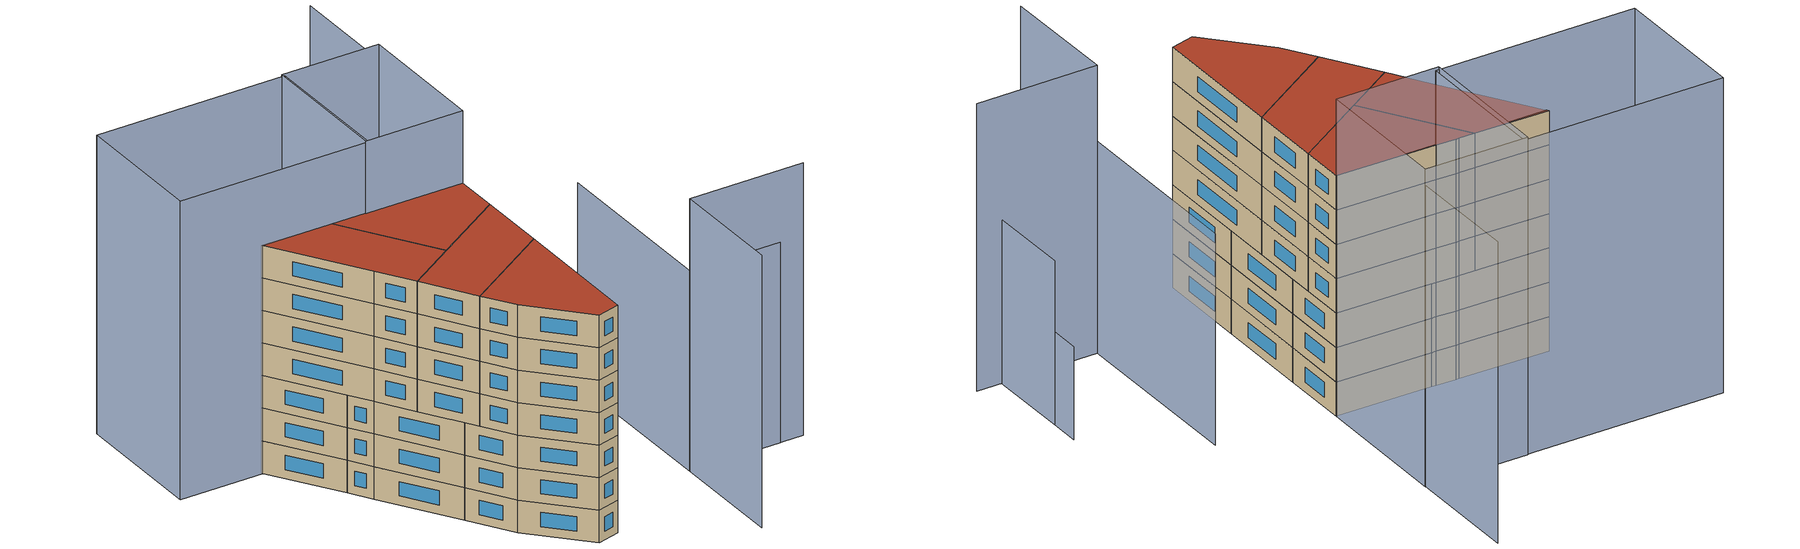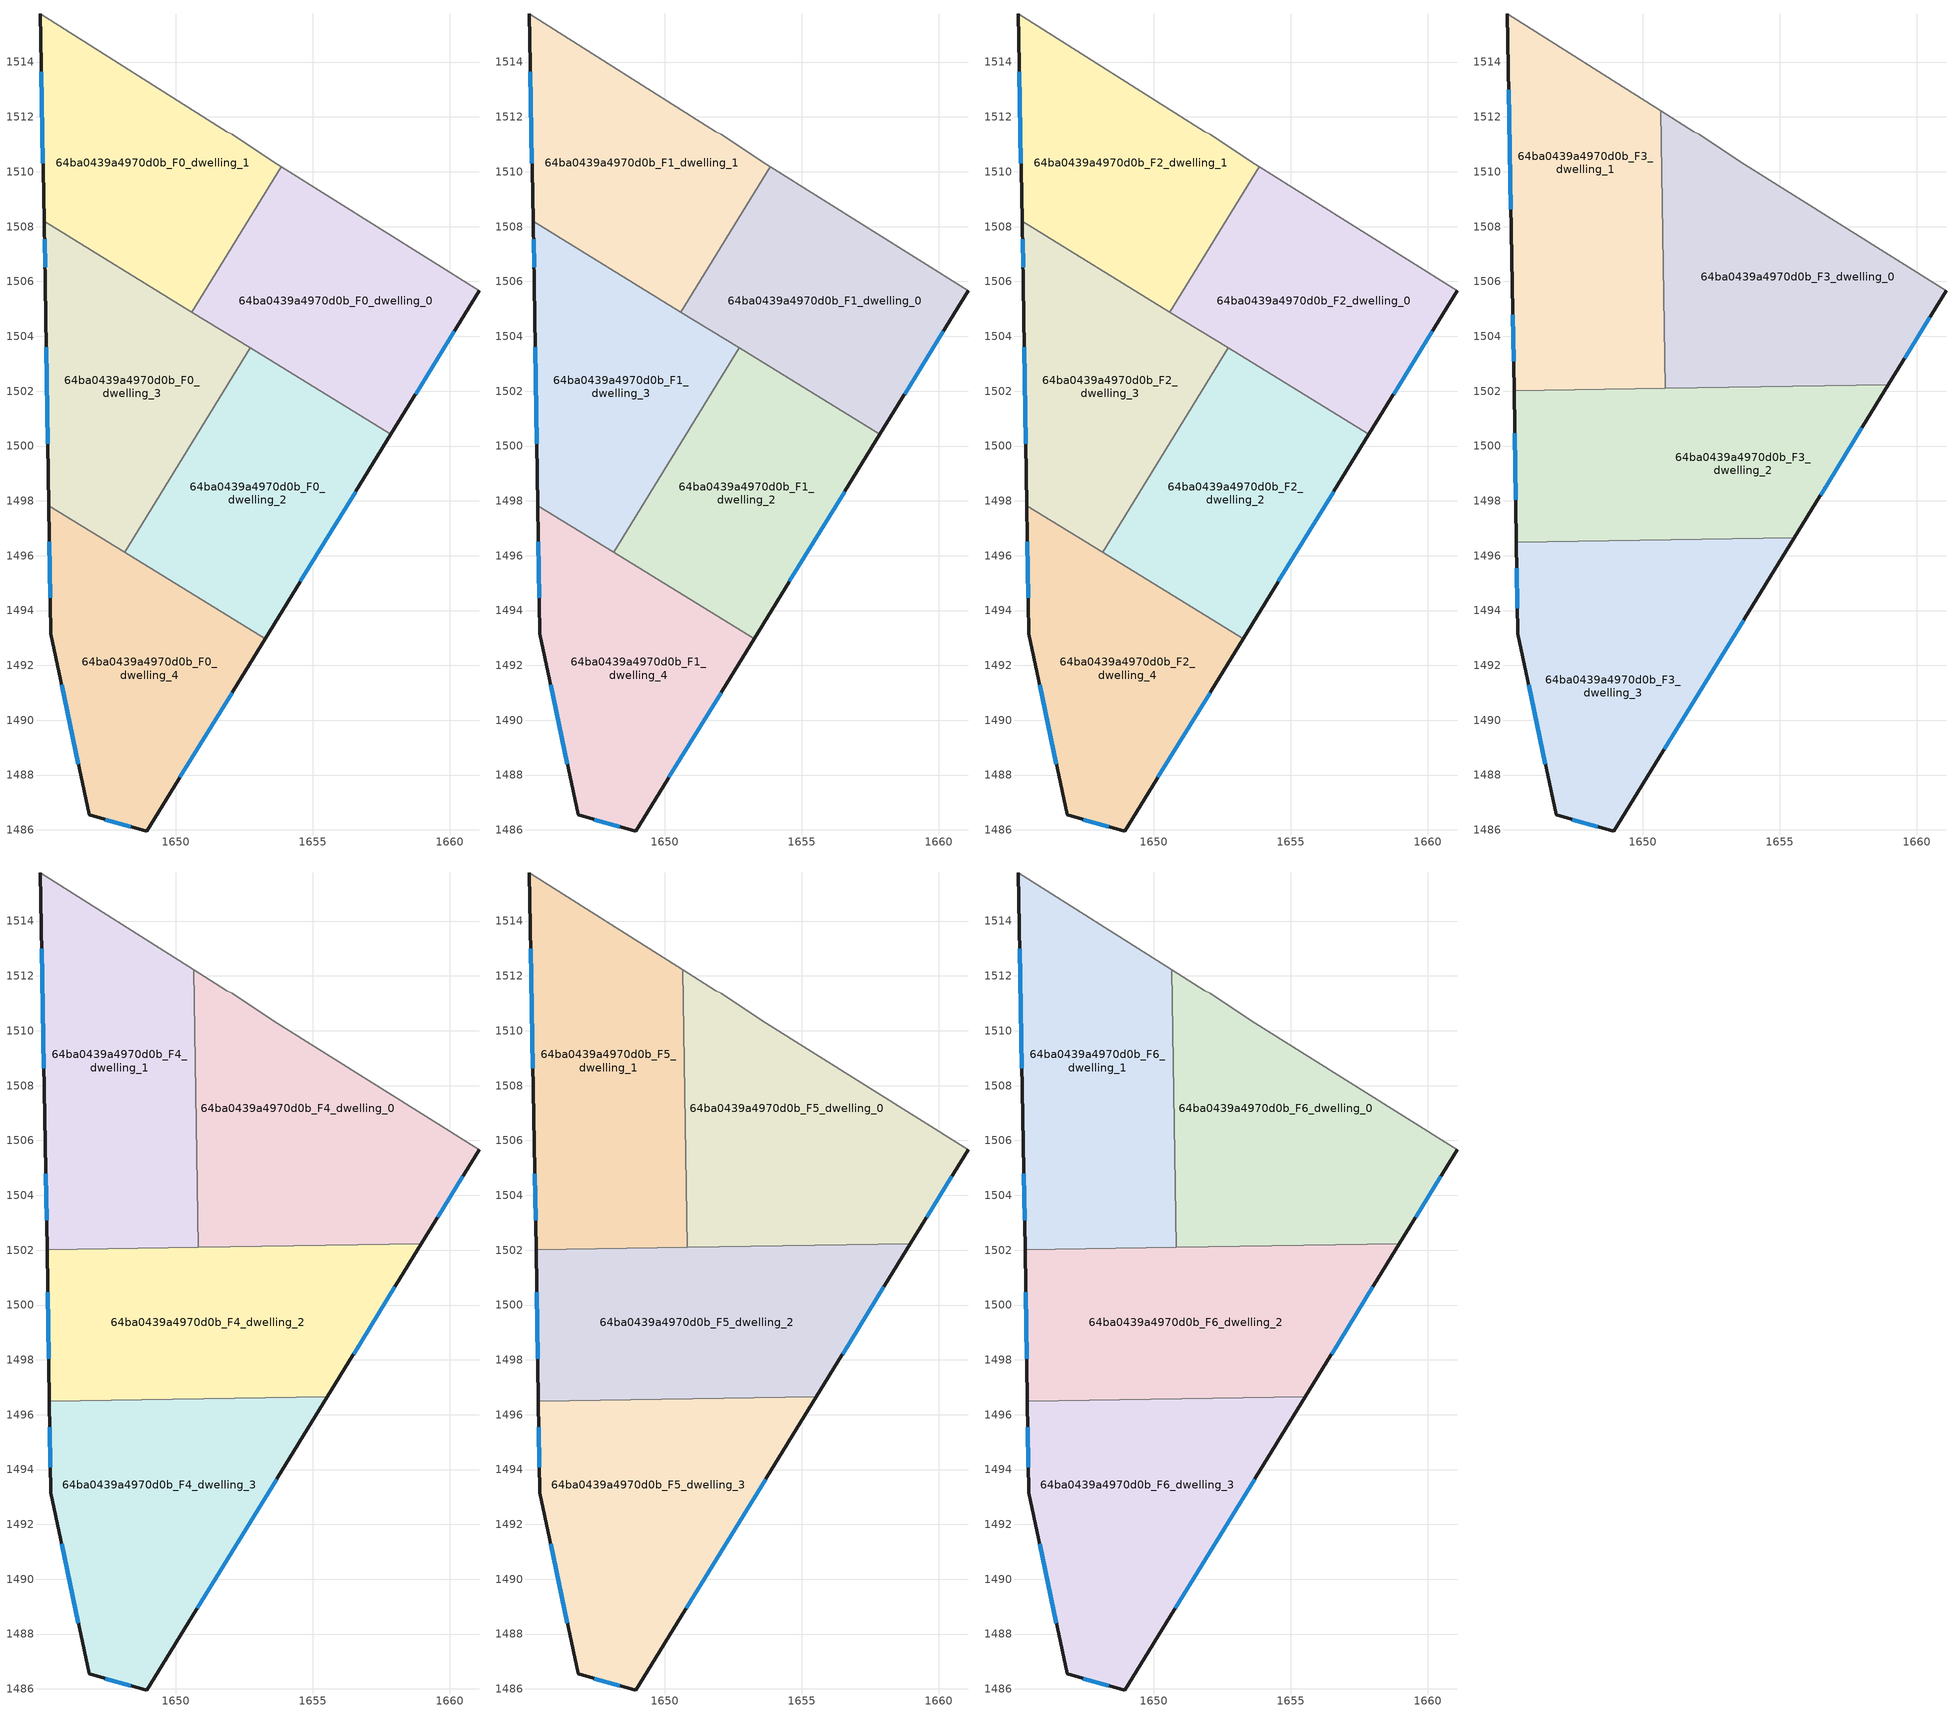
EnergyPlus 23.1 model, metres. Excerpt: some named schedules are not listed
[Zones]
64ba0439a4970d0b_F0_dwelling_0
 floor ground (EU_floor_Construction): 1661.06,1505.66 1657.85,1500.42 1650.59,1504.88 1653.85,1510.18 z0
 wall outside (EU_wall_Construction): 1657.85,1500.42 1661.06,1505.66 z0:3
 wall to 64ba0439a4970d0b_F0_dwelling_1 (EU_wall_Construction): 1653.85,1510.18 1650.59,1504.88 z0:3
 wall adiabatic (EU_wall_Construction): 1661.06,1505.66 1653.85,1510.18 z0:3
 wall to 64ba0439a4970d0b_F0_dwelling_2 (EU_wall_Construction): 1652.72,1503.58 1657.85,1500.42 z0:3
 wall to 64ba0439a4970d0b_F0_dwelling_3 (EU_wall_Construction): 1650.59,1504.88 1652.72,1503.58 z0:3
 window (EU_Window_Construction): 1658.75,1501.89 1660.16,1504.19 z0.84:2.16
64ba0439a4970d0b_F0_dwelling_1
 floor ground (EU_floor_Construction): 1651.86,1511.46 1652.06,1511.36 1653.56,1510.36 1653.85,1510.18 1650.59,1504.88 1645.21,1508.19 1645.06,1515.77 z0
 wall outside (EU_wall_Construction): 1645.06,1515.77 1645.21,1508.19 z0:3
 wall adiabatic (EU_wall_Construction): 1653.85,1510.18 1653.56,1510.36 1652.06,1511.36 1651.86,1511.46 1645.06,1515.77 z0:3
 wall to 64ba0439a4970d0b_F0_dwelling_3 (EU_wall_Construction): 1645.21,1508.19 1650.59,1504.88 z0:3
 window (EU_Window_Construction): 1645.1,1513.65 1645.16,1510.31 z0.84:2.16
64ba0439a4970d0b_F0_dwelling_2
 floor ground (EU_floor_Construction): 1657.85,1500.42 1653.27,1492.97 1648.14,1496.13 1652.72,1503.58 z0
 wall outside (EU_wall_Construction): 1653.27,1492.97 1657.85,1500.42 z0:3
 wall to 64ba0439a4970d0b_F0_dwelling_3 (EU_wall_Construction): 1652.72,1503.58 1648.14,1496.13 z0:3
 wall to 64ba0439a4970d0b_F0_dwelling_4 (EU_wall_Construction): 1648.14,1496.13 1653.27,1492.97 z0:3
 window (EU_Window_Construction): 1654.55,1495.06 1656.56,1498.34 z0.84:2.16
64ba0439a4970d0b_F0_dwelling_3
 floor ground (EU_floor_Construction): 1652.72,1503.58 1648.14,1496.13 1645.38,1497.83 1645.25,1505.86 1645.21,1508.19 z0
 wall outside (EU_wall_Construction): 1645.21,1508.19 1645.25,1505.86 1645.38,1497.83 z0:3
 wall to 64ba0439a4970d0b_F0_dwelling_4 (EU_wall_Construction): 1645.38,1497.83 1648.14,1496.13 z0:3
 window (EU_Window_Construction): 1645.29,1503.61 1645.34,1500.08 / 1645.22,1507.54 1645.24,1506.51 z0.84:2.16
64ba0439a4970d0b_F0_dwelling_4
 floor ground (EU_floor_Construction): 1653.27,1492.97 1648.95,1485.95 1646.85,1486.55 1645.45,1493.15 1645.38,1497.83 z0
 wall outside (EU_wall_Construction): 1645.38,1497.83 1645.45,1493.15 1646.85,1486.55 1648.95,1485.95 1653.27,1492.97 z0:3
 window (EU_Window_Construction): 1650.16,1487.92 1652.06,1491 / 1647.44,1486.38 1648.36,1486.11 / 1645.84,1491.3 1646.46,1488.4 / 1645.4,1496.52 1645.43,1494.46 z0.84:2.16
64ba0439a4970d0b_F1_dwelling_0
 floor to 64ba0439a4970d0b_F0_dwelling_0 (EU_floor_Construction): 1661.06,1505.66 1657.85,1500.42 1650.59,1504.88 1653.85,1510.18 z3
 wall outside (EU_wall_Construction): 1657.85,1500.42 1661.06,1505.66 z3:6
 wall to 64ba0439a4970d0b_F1_dwelling_1 (EU_wall_Construction): 1653.85,1510.18 1650.59,1504.88 z3:6
 wall adiabatic (EU_wall_Construction): 1661.06,1505.66 1653.85,1510.18 z3:6
 wall to 64ba0439a4970d0b_F1_dwelling_2 (EU_wall_Construction): 1652.72,1503.58 1657.85,1500.42 z3:6
 wall to 64ba0439a4970d0b_F1_dwelling_3 (EU_wall_Construction): 1650.59,1504.88 1652.72,1503.58 z3:6
 window (EU_Window_Construction): 1658.75,1501.89 1660.16,1504.19 z3.84:5.16
64ba0439a4970d0b_F1_dwelling_1
 floor to 64ba0439a4970d0b_F0_dwelling_1 (EU_floor_Construction): 1651.86,1511.46 1652.06,1511.36 1653.56,1510.36 1653.85,1510.18 1650.59,1504.88 1645.21,1508.19 1645.06,1515.77 z3
 wall outside (EU_wall_Construction): 1645.06,1515.77 1645.21,1508.19 z3:6
 wall adiabatic (EU_wall_Construction): 1653.85,1510.18 1653.56,1510.36 1652.06,1511.36 1651.86,1511.46 1645.06,1515.77 z3:6
 wall to 64ba0439a4970d0b_F1_dwelling_3 (EU_wall_Construction): 1645.21,1508.19 1650.59,1504.88 z3:6
 window (EU_Window_Construction): 1645.1,1513.65 1645.16,1510.31 z3.84:5.16
64ba0439a4970d0b_F1_dwelling_2
 floor to 64ba0439a4970d0b_F0_dwelling_2 (EU_floor_Construction): 1657.85,1500.42 1653.27,1492.97 1648.14,1496.13 1652.72,1503.58 z3
 wall outside (EU_wall_Construction): 1653.27,1492.97 1657.85,1500.42 z3:6
 wall to 64ba0439a4970d0b_F1_dwelling_3 (EU_wall_Construction): 1652.72,1503.58 1648.14,1496.13 z3:6
 wall to 64ba0439a4970d0b_F1_dwelling_4 (EU_wall_Construction): 1648.14,1496.13 1653.27,1492.97 z3:6
 window (EU_Window_Construction): 1654.55,1495.06 1656.56,1498.34 z3.84:5.16
64ba0439a4970d0b_F1_dwelling_3
 floor to 64ba0439a4970d0b_F0_dwelling_3 (EU_floor_Construction): 1652.72,1503.58 1648.14,1496.13 1645.38,1497.83 1645.25,1505.86 1645.21,1508.19 z3
 wall outside (EU_wall_Construction): 1645.21,1508.19 1645.25,1505.86 1645.38,1497.83 z3:6
 wall to 64ba0439a4970d0b_F1_dwelling_4 (EU_wall_Construction): 1645.38,1497.83 1648.14,1496.13 z3:6
 window (EU_Window_Construction): 1645.29,1503.61 1645.34,1500.08 / 1645.22,1507.54 1645.24,1506.51 z3.84:5.16
64ba0439a4970d0b_F1_dwelling_4
 floor to 64ba0439a4970d0b_F0_dwelling_4 (EU_floor_Construction): 1653.27,1492.97 1648.95,1485.95 1646.85,1486.55 1645.45,1493.15 1645.38,1497.83 z3
 wall outside (EU_wall_Construction): 1645.38,1497.83 1645.45,1493.15 1646.85,1486.55 1648.95,1485.95 1653.27,1492.97 z3:6
 window (EU_Window_Construction): 1650.16,1487.92 1652.06,1491 / 1647.44,1486.38 1648.36,1486.11 / 1645.84,1491.3 1646.46,1488.4 / 1645.4,1496.52 1645.43,1494.46 z3.84:5.16
64ba0439a4970d0b_F2_dwelling_0
 floor to 64ba0439a4970d0b_F1_dwelling_0 (EU_floor_Construction): 1661.06,1505.66 1657.85,1500.42 1650.59,1504.88 1653.85,1510.18 z6
 wall outside (EU_wall_Construction): 1657.85,1500.42 1661.06,1505.66 z6:9
 wall to 64ba0439a4970d0b_F2_dwelling_1 (EU_wall_Construction): 1653.85,1510.18 1650.59,1504.88 z6:9
 wall adiabatic (EU_wall_Construction): 1661.06,1505.66 1653.85,1510.18 z6:9
 wall to 64ba0439a4970d0b_F2_dwelling_2 (EU_wall_Construction): 1652.72,1503.58 1657.85,1500.42 z6:9
 wall to 64ba0439a4970d0b_F2_dwelling_3 (EU_wall_Construction): 1650.59,1504.88 1652.72,1503.58 z6:9
 window (EU_Window_Construction): 1658.75,1501.89 1660.16,1504.19 z6.84:8.16
64ba0439a4970d0b_F2_dwelling_1
 floor to 64ba0439a4970d0b_F1_dwelling_1 (EU_floor_Construction): 1651.86,1511.46 1652.06,1511.36 1653.56,1510.36 1653.85,1510.18 1650.59,1504.88 1645.21,1508.19 1645.06,1515.77 z6
 wall outside (EU_wall_Construction): 1645.06,1515.77 1645.21,1508.19 z6:9
 wall adiabatic (EU_wall_Construction): 1653.85,1510.18 1653.56,1510.36 1652.06,1511.36 1651.86,1511.46 1645.06,1515.77 z6:9
 wall to 64ba0439a4970d0b_F2_dwelling_3 (EU_wall_Construction): 1645.21,1508.19 1650.59,1504.88 z6:9
 window (EU_Window_Construction): 1645.1,1513.65 1645.16,1510.31 z6.84:8.16
64ba0439a4970d0b_F2_dwelling_2
 floor to 64ba0439a4970d0b_F1_dwelling_2 (EU_floor_Construction): 1657.85,1500.42 1653.27,1492.97 1648.14,1496.13 1652.72,1503.58 z6
 wall outside (EU_wall_Construction): 1653.27,1492.97 1657.85,1500.42 z6:9
 wall to 64ba0439a4970d0b_F2_dwelling_3 (EU_wall_Construction): 1652.72,1503.58 1648.14,1496.13 z6:9
 wall to 64ba0439a4970d0b_F2_dwelling_4 (EU_wall_Construction): 1648.14,1496.13 1653.27,1492.97 z6:9
 window (EU_Window_Construction): 1654.55,1495.06 1656.56,1498.34 z6.84:8.16
64ba0439a4970d0b_F2_dwelling_3
 floor to 64ba0439a4970d0b_F1_dwelling_3 (EU_floor_Construction): 1652.72,1503.58 1648.14,1496.13 1645.38,1497.83 1645.25,1505.86 1645.21,1508.19 z6
 wall outside (EU_wall_Construction): 1645.21,1508.19 1645.25,1505.86 1645.38,1497.83 z6:9
 wall to 64ba0439a4970d0b_F2_dwelling_4 (EU_wall_Construction): 1645.38,1497.83 1648.14,1496.13 z6:9
 window (EU_Window_Construction): 1645.29,1503.61 1645.34,1500.08 / 1645.22,1507.54 1645.24,1506.51 z6.84:8.16
64ba0439a4970d0b_F2_dwelling_4
 floor to 64ba0439a4970d0b_F1_dwelling_4 (EU_floor_Construction): 1653.27,1492.97 1648.95,1485.95 1646.85,1486.55 1645.45,1493.15 1645.38,1497.83 z6
 wall outside (EU_wall_Construction): 1645.38,1497.83 1645.45,1493.15 1646.85,1486.55 1648.95,1485.95 1653.27,1492.97 z6:9
 window (EU_Window_Construction): 1650.16,1487.92 1652.06,1491 / 1647.44,1486.38 1648.36,1486.11 / 1645.84,1491.3 1646.46,1488.4 / 1645.4,1496.52 1645.43,1494.46 z6.84:8.16
64ba0439a4970d0b_F3_dwelling_0
 floor to 64ba0439a4970d0b_F2_dwelling_0 (EU_floor_Construction): 1661.06,1505.66 1658.96,1502.24 1655,1502.17 1650.77,1504.77 1650.77,1505.17 1653.85,1510.18 z9
 floor to 64ba0439a4970d0b_F2_dwelling_1 (EU_floor_Construction): 1653.56,1510.36 1653.85,1510.18 1650.77,1505.17 1650.65,1512.23 1651.86,1511.46 1652.06,1511.36 z9
 floor to 64ba0439a4970d0b_F2_dwelling_3 (EU_floor_Construction): 1652.72,1503.58 1651.82,1502.12 1650.82,1502.11 1650.77,1504.77 z9
 floor to 64ba0439a4970d0b_F2_dwelling_2 (EU_floor_Construction): 1655,1502.17 1651.82,1502.12 1652.72,1503.58 z9
 wall outside (EU_wall_Construction): 1658.96,1502.24 1661.06,1505.66 z9:12
 wall adiabatic (EU_wall_Construction): 1661.06,1505.66 1653.56,1510.36 1652.06,1511.36 1651.86,1511.46 1650.65,1512.23 z9:12
 wall to 64ba0439a4970d0b_F3_dwelling_1 (EU_wall_Construction): 1650.65,1512.23 1650.82,1502.11 z9:12
 wall to 64ba0439a4970d0b_F3_dwelling_2 (EU_wall_Construction): 1650.82,1502.11 1658.96,1502.24 z9:12
 window (EU_Window_Construction): 1659.55,1503.2 1660.48,1504.7 z9.84:11.16
64ba0439a4970d0b_F3_dwelling_1
 floor to 64ba0439a4970d0b_F2_dwelling_1 (EU_floor_Construction): 1650.65,1512.23 1650.77,1505.17 1650.59,1504.88 1645.21,1508.19 1645.06,1515.77 z9
 floor to 64ba0439a4970d0b_F2_dwelling_3 (EU_floor_Construction): 1650.77,1504.77 1650.82,1502.11 1645.31,1502.02 1645.25,1505.86 1645.21,1508.19 z9
 floor to 64ba0439a4970d0b_F2_dwelling_0 (EU_floor_Construction): 1650.77,1505.17 1650.77,1504.77 1650.59,1504.88 z9
 wall outside (EU_wall_Construction): 1645.06,1515.77 1645.25,1505.86 1645.31,1502.02 z9:12
 wall adiabatic (EU_wall_Construction): 1650.65,1512.23 1645.06,1515.77 z9:12
 wall to 64ba0439a4970d0b_F3_dwelling_2 (EU_wall_Construction): 1645.31,1502.02 1650.82,1502.11 z9:12
 window (EU_Window_Construction): 1645.11,1512.99 1645.2,1508.64 / 1645.27,1504.78 1645.3,1503.09 z9.84:11.16
64ba0439a4970d0b_F3_dwelling_2
 floor to 64ba0439a4970d0b_F2_dwelling_2 (EU_floor_Construction): 1657.85,1500.42 1655.53,1496.65 1648.39,1496.53 1651.82,1502.12 1655,1502.17 z9
 floor to 64ba0439a4970d0b_F2_dwelling_0 (EU_floor_Construction): 1658.96,1502.24 1657.85,1500.42 1655,1502.17 z9
 floor to 64ba0439a4970d0b_F2_dwelling_4 (EU_floor_Construction): 1647.51,1496.52 1645.4,1496.48 1645.38,1497.82 z9
 floor to 64ba0439a4970d0b_F2_dwelling_3 (EU_floor_Construction): 1651.82,1502.12 1648.39,1496.53 1647.51,1496.52 1645.38,1497.82 1645.31,1502.02 z9
 wall outside (EU_wall_Construction): 1645.31,1502.02 1645.4,1496.48 / 1655.53,1496.65 1658.96,1502.24 z9:12
 wall to 64ba0439a4970d0b_F3_dwelling_3 (EU_wall_Construction): 1645.4,1496.48 1655.53,1496.65 z9:12
 window (EU_Window_Construction): 1645.34,1500.47 1645.37,1498.03 / 1656.49,1498.21 1658,1500.67 z9.84:11.16
64ba0439a4970d0b_F3_dwelling_3
 floor to 64ba0439a4970d0b_F2_dwelling_3 (EU_floor_Construction): 1648.39,1496.53 1648.14,1496.13 1647.51,1496.52 z9
 floor to 64ba0439a4970d0b_F2_dwelling_4 (EU_floor_Construction): 1653.27,1492.97 1648.95,1485.95 1646.85,1486.55 1645.45,1493.15 1645.4,1496.48 1647.51,1496.52 z9
 floor to 64ba0439a4970d0b_F2_dwelling_2 (EU_floor_Construction): 1655.53,1496.65 1653.27,1492.97 1648.14,1496.13 1648.39,1496.53 z9
 wall outside (EU_wall_Construction): 1645.4,1496.48 1645.45,1493.15 1646.85,1486.55 1648.95,1485.95 1655.53,1496.65 z9:12
 window (EU_Window_Construction): 1650.79,1488.94 1653.68,1493.65 / 1647.44,1486.38 1648.36,1486.11 / 1645.84,1491.3 1646.46,1488.4 / 1645.41,1495.55 1645.43,1494.09 z9.84:11.16
64ba0439a4970d0b_F4_dwelling_0
 floor to 64ba0439a4970d0b_F3_dwelling_0 (EU_floor_Construction): 1661.06,1505.66 1658.96,1502.24 1650.82,1502.11 1650.65,1512.23 1651.86,1511.46 1652.06,1511.36 1653.56,1510.36 z12
 wall outside (EU_wall_Construction): 1658.96,1502.24 1661.06,1505.66 z12:15
 wall adiabatic (EU_wall_Construction): 1661.06,1505.66 1653.56,1510.36 1652.06,1511.36 1651.86,1511.46 1650.65,1512.23 z12:15
 wall to 64ba0439a4970d0b_F4_dwelling_1 (EU_wall_Construction): 1650.65,1512.23 1650.82,1502.11 z12:15
 wall to 64ba0439a4970d0b_F4_dwelling_2 (EU_wall_Construction): 1650.82,1502.11 1658.96,1502.24 z12:15
 window (EU_Window_Construction): 1659.55,1503.2 1660.48,1504.7 z12.84:14.16
64ba0439a4970d0b_F4_dwelling_1
 floor to 64ba0439a4970d0b_F3_dwelling_1 (EU_floor_Construction): 1650.65,1512.23 1650.82,1502.11 1645.31,1502.02 1645.25,1505.86 1645.06,1515.77 z12
 wall outside (EU_wall_Construction): 1645.06,1515.77 1645.25,1505.86 1645.31,1502.02 z12:15
 wall adiabatic (EU_wall_Construction): 1650.65,1512.23 1645.06,1515.77 z12:15
 wall to 64ba0439a4970d0b_F4_dwelling_2 (EU_wall_Construction): 1645.31,1502.02 1650.82,1502.11 z12:15
 window (EU_Window_Construction): 1645.11,1512.99 1645.2,1508.64 / 1645.27,1504.78 1645.3,1503.09 z12.84:14.16
64ba0439a4970d0b_F4_dwelling_2
 floor to 64ba0439a4970d0b_F3_dwelling_2 (EU_floor_Construction): 1658.96,1502.24 1655.53,1496.65 1645.4,1496.48 1645.31,1502.02 z12
 wall outside (EU_wall_Construction): 1645.31,1502.02 1645.4,1496.48 / 1655.53,1496.65 1658.96,1502.24 z12:15
 wall to 64ba0439a4970d0b_F4_dwelling_3 (EU_wall_Construction): 1645.4,1496.48 1655.53,1496.65 z12:15
 window (EU_Window_Construction): 1645.34,1500.47 1645.37,1498.03 / 1656.49,1498.21 1658,1500.67 z12.84:14.16
64ba0439a4970d0b_F4_dwelling_3
 floor to 64ba0439a4970d0b_F3_dwelling_3 (EU_floor_Construction): 1655.53,1496.65 1648.95,1485.95 1646.85,1486.55 1645.45,1493.15 1645.4,1496.48 z12
 wall outside (EU_wall_Construction): 1645.4,1496.48 1645.45,1493.15 1646.85,1486.55 1648.95,1485.95 1655.53,1496.65 z12:15
 window (EU_Window_Construction): 1650.79,1488.94 1653.68,1493.65 / 1647.44,1486.38 1648.36,1486.11 / 1645.84,1491.3 1646.46,1488.4 / 1645.41,1495.55 1645.43,1494.09 z12.84:14.16
64ba0439a4970d0b_F5_dwelling_0
 floor to 64ba0439a4970d0b_F4_dwelling_0 (EU_floor_Construction): 1661.06,1505.66 1658.96,1502.24 1650.82,1502.11 1650.65,1512.23 1651.86,1511.46 1652.06,1511.36 1653.56,1510.36 z15
 wall outside (EU_wall_Construction): 1658.96,1502.24 1661.06,1505.66 z15:18
 wall adiabatic (EU_wall_Construction): 1661.06,1505.66 1653.56,1510.36 1652.06,1511.36 1651.86,1511.46 1650.65,1512.23 z15:18
 wall to 64ba0439a4970d0b_F5_dwelling_1 (EU_wall_Construction): 1650.65,1512.23 1650.82,1502.11 z15:18
 wall to 64ba0439a4970d0b_F5_dwelling_2 (EU_wall_Construction): 1650.82,1502.11 1658.96,1502.24 z15:18
 window (EU_Window_Construction): 1659.55,1503.2 1660.48,1504.7 z15.84:17.16
64ba0439a4970d0b_F5_dwelling_1
 floor to 64ba0439a4970d0b_F4_dwelling_1 (EU_floor_Construction): 1650.65,1512.23 1650.82,1502.11 1645.31,1502.02 1645.25,1505.86 1645.06,1515.77 z15
 wall outside (EU_wall_Construction): 1645.06,1515.77 1645.25,1505.86 1645.31,1502.02 z15:18
 wall adiabatic (EU_wall_Construction): 1650.65,1512.23 1645.06,1515.77 z15:18
 wall to 64ba0439a4970d0b_F5_dwelling_2 (EU_wall_Construction): 1645.31,1502.02 1650.82,1502.11 z15:18
 window (EU_Window_Construction): 1645.11,1512.99 1645.2,1508.64 / 1645.27,1504.78 1645.3,1503.09 z15.84:17.16
64ba0439a4970d0b_F5_dwelling_2
 floor to 64ba0439a4970d0b_F4_dwelling_2 (EU_floor_Construction): 1658.96,1502.24 1655.53,1496.65 1645.4,1496.48 1645.31,1502.02 z15
 wall outside (EU_wall_Construction): 1645.31,1502.02 1645.4,1496.48 / 1655.53,1496.65 1658.96,1502.24 z15:18
 wall to 64ba0439a4970d0b_F5_dwelling_3 (EU_wall_Construction): 1645.4,1496.48 1655.53,1496.65 z15:18
 window (EU_Window_Construction): 1645.34,1500.47 1645.37,1498.03 / 1656.49,1498.21 1658,1500.67 z15.84:17.16
64ba0439a4970d0b_F5_dwelling_3
 floor to 64ba0439a4970d0b_F4_dwelling_3 (EU_floor_Construction): 1655.53,1496.65 1648.95,1485.95 1646.85,1486.55 1645.45,1493.15 1645.4,1496.48 z15
 wall outside (EU_wall_Construction): 1645.4,1496.48 1645.45,1493.15 1646.85,1486.55 1648.95,1485.95 1655.53,1496.65 z15:18
 window (EU_Window_Construction): 1650.79,1488.94 1653.68,1493.65 / 1647.44,1486.38 1648.36,1486.11 / 1645.84,1491.3 1646.46,1488.4 / 1645.41,1495.55 1645.43,1494.09 z15.84:17.16
64ba0439a4970d0b_F6_dwelling_0
 floor to 64ba0439a4970d0b_F5_dwelling_0 (EU_floor_Construction): 1661.06,1505.66 1658.96,1502.24 1650.82,1502.11 1650.65,1512.23 1651.86,1511.46 1652.06,1511.36 1653.56,1510.36 z18
 wall outside (EU_wall_Construction): 1658.96,1502.24 1661.06,1505.66 z18:21
 wall adiabatic (EU_wall_Construction): 1661.06,1505.66 1653.56,1510.36 1652.06,1511.36 1651.86,1511.46 1650.65,1512.23 z18:21
 wall to 64ba0439a4970d0b_F6_dwelling_1 (EU_wall_Construction): 1650.65,1512.23 1650.82,1502.11 z18:21
 wall to 64ba0439a4970d0b_F6_dwelling_2 (EU_wall_Construction): 1650.82,1502.11 1658.96,1502.24 z18:21
 window (EU_Window_Construction): 1659.55,1503.2 1660.48,1504.7 z18.84:20.16
 roof outside (EU_roof_Construction): 1658.96,1502.24 1661.06,1505.66 1653.56,1510.36 1652.06,1511.36 1651.86,1511.46 1650.65,1512.23 1650.82,1502.11 z21
64ba0439a4970d0b_F6_dwelling_1
 floor to 64ba0439a4970d0b_F5_dwelling_1 (EU_floor_Construction): 1650.65,1512.23 1650.82,1502.11 1645.31,1502.02 1645.25,1505.86 1645.06,1515.77 z18
 wall outside (EU_wall_Construction): 1645.06,1515.77 1645.25,1505.86 1645.31,1502.02 z18:21
 wall adiabatic (EU_wall_Construction): 1650.65,1512.23 1645.06,1515.77 z18:21
 wall to 64ba0439a4970d0b_F6_dwelling_2 (EU_wall_Construction): 1645.31,1502.02 1650.82,1502.11 z18:21
 window (EU_Window_Construction): 1645.11,1512.99 1645.2,1508.64 / 1645.27,1504.78 1645.3,1503.09 z18.84:20.16
 roof outside (EU_roof_Construction): 1650.82,1502.11 1650.65,1512.23 1645.06,1515.77 1645.25,1505.86 1645.31,1502.02 z21
64ba0439a4970d0b_F6_dwelling_2
 floor to 64ba0439a4970d0b_F5_dwelling_2 (EU_floor_Construction): 1658.96,1502.24 1655.53,1496.65 1645.4,1496.48 1645.31,1502.02 z18
 wall outside (EU_wall_Construction): 1645.31,1502.02 1645.4,1496.48 / 1655.53,1496.65 1658.96,1502.24 z18:21
 wall to 64ba0439a4970d0b_F6_dwelling_3 (EU_wall_Construction): 1645.4,1496.48 1655.53,1496.65 z18:21
 window (EU_Window_Construction): 1645.34,1500.47 1645.37,1498.03 / 1656.49,1498.21 1658,1500.67 z18.84:20.16
 roof outside (EU_roof_Construction): 1655.53,1496.65 1658.96,1502.24 1645.31,1502.02 1645.4,1496.48 z21
64ba0439a4970d0b_F6_dwelling_3
 floor to 64ba0439a4970d0b_F5_dwelling_3 (EU_floor_Construction): 1655.53,1496.65 1648.95,1485.95 1646.85,1486.55 1645.45,1493.15 1645.4,1496.48 z18
 wall outside (EU_wall_Construction): 1645.4,1496.48 1645.45,1493.15 1646.85,1486.55 1648.95,1485.95 1655.53,1496.65 z18:21
 window (EU_Window_Construction): 1650.79,1488.94 1653.68,1493.65 / 1647.44,1486.38 1648.36,1486.11 / 1645.84,1491.3 1646.46,1488.4 / 1645.41,1495.55 1645.43,1494.09 z18.84:20.16
 roof outside (EU_roof_Construction): 1648.95,1485.95 1655.53,1496.65 1645.4,1496.48 1645.45,1493.15 1646.85,1486.55 z21
shading: 1654.77,1475.97 1660.36,1485.14 / 1660.36,1485.14 1669.59,1479.52 z0:25.1; 1667.65,1480.65 1671.57,1487.04 z0:14.3; 1671.56,1487.04 1672.97,1489.35 z0:8.1; 1667.66,1480.64 1660.35,1485.12 / 1660.35,1485.12 1669.07,1499.35 z0:18.5; 1667.7,1516.4 1661.06,1505.66 / 1661.06,1505.66 1653.26,1510.47 / 1653.26,1510.47 1659.9,1521.22 / 1659.9,1521.22 1667.7,1516.4 z0:27.7; 1644.96,1530.38 1660.13,1521.04 / 1660.13,1521.04 1653.56,1510.36 / 1653.56,1510.36 1638.39,1519.7 / 1638.39,1519.7 1644.96,1530.38 z0:27.5; 1673,1525.07 1667.67,1516.36 z0:26.3
[Building]
EU S2 Campaign: North Axis=0; Terrain=City; Solar Distribution=FullExterior
[Site:Location]
Lyon-Bron: Latitude=45.75; Longitude=5; Time Zone=1; Elevation=198
[SizingPeriod:WeatherFileDays]
AnnualSizingPeriod: Begin Month=1; Begin Day of Month=1; End Month=12; End Day of Month=31; Day of Week for Start Day=Monday; Use Weather File Daylight Saving Period=No; Use Weather File Rain and Snow Indicators=No
[MATERIAL]
EU_InternalMass_Material: Roughness=MediumRough; Thickness=0.1; Conductivity=1; Density=1800; Specific Heat=900; Thermal Absorptance=0.9; Solar Absorptance=0.7; Visible Absorptance=0.7
[MATERIAL:NOMASS] Roughness=MediumRough; Thermal Absorptance=0.9; Solar Absorptance=0.7; Visible Absorptance=0.7
Name | Thermal Resistance
EU_wall_NoMass | 0.776494
EU_roof_NoMass | 0.486893
EU_floor_NoMass | 0.421597
[WINDOWMATERIAL:SIMPLEGLAZINGSYSTEM]
EU_Window_SimpleGlazing: UFactor=4.24961; Solar Heat Gain Coefficient=0.83; Visible Transmittance=0.83
[CONSTRUCTION]
EU_wall_Construction: EU_wall_NoMass
EU_roof_Construction: EU_roof_NoMass
EU_floor_Construction: EU_floor_NoMass
EU_Window_Construction: EU_Window_SimpleGlazing
EU_InternalMass_Construction: EU_InternalMass_Material
[ZONE] Type=1; Multiplier=1; Ceiling Height=autocalculate; Floor Area=autocalculate; Part of Total Floor Area=Yes
Name | Volume
64ba0439a4970d0b_F0_dwelling_0; 64ba0439a4970d0b_F1_dwelling_0; 64ba0439a4970d0b_F2_dwelling_0 | 157.948
64ba0439a4970d0b_F3_dwelling_0; 64ba0439a4970d0b_F4_dwelling_0; 64ba0439a4970d0b_F5_dwelling_0; 64ba0439a4970d0b_F6_dwelling_0 | 197.448
64ba0439a4970d0b_F0_dwelling_1; 64ba0439a4970d0b_F1_dwelling_1; 64ba0439a4970d0b_F2_dwelling_1; 64ba0439a4970d0b_F0_dwelling_2; 64ba0439a4970d0b_F1_dwelling_2; 64ba0439a4970d0b_F2_dwelling_2 | 157.966
64ba0439a4970d0b_F3_dwelling_1; 64ba0439a4970d0b_F4_dwelling_1; 64ba0439a4970d0b_F5_dwelling_1; 64ba0439a4970d0b_F6_dwelling_1 | 197.425
64ba0439a4970d0b_F3_dwelling_2; 64ba0439a4970d0b_F4_dwelling_2; 64ba0439a4970d0b_F5_dwelling_2; 64ba0439a4970d0b_F6_dwelling_2 | 197.449
64ba0439a4970d0b_F0_dwelling_3; 64ba0439a4970d0b_F1_dwelling_3; 64ba0439a4970d0b_F2_dwelling_3 | 157.967
64ba0439a4970d0b_F3_dwelling_3; 64ba0439a4970d0b_F4_dwelling_3; 64ba0439a4970d0b_F5_dwelling_3; 64ba0439a4970d0b_F6_dwelling_3 | 197.4375
64ba0439a4970d0b_F0_dwelling_4; 64ba0439a4970d0b_F1_dwelling_4; 64ba0439a4970d0b_F2_dwelling_4 | 157.952
[INTERNALMASS] Construction=EU_InternalMass_Construction
Name | Zone or ZoneList | Surface Area
64ba0439a4970d0b_F0_dwelling_0_EU_InternalMass | 64ba0439a4970d0b_F0_dwelling_0 | 52.6505
64ba0439a4970d0b_F0_dwelling_1_EU_InternalMass | 64ba0439a4970d0b_F0_dwelling_1 | 52.6537
64ba0439a4970d0b_F0_dwelling_2_EU_InternalMass | 64ba0439a4970d0b_F0_dwelling_2 | 52.6541
64ba0439a4970d0b_F0_dwelling_3_EU_InternalMass | 64ba0439a4970d0b_F0_dwelling_3 | 52.6553
64ba0439a4970d0b_F0_dwelling_4_EU_InternalMass | 64ba0439a4970d0b_F0_dwelling_4 | 52.6503
64ba0439a4970d0b_F1_dwelling_0_EU_InternalMass | 64ba0439a4970d0b_F1_dwelling_0 | 52.6505
64ba0439a4970d0b_F1_dwelling_1_EU_InternalMass | 64ba0439a4970d0b_F1_dwelling_1 | 52.6537
64ba0439a4970d0b_F1_dwelling_2_EU_InternalMass | 64ba0439a4970d0b_F1_dwelling_2 | 52.6541
64ba0439a4970d0b_F1_dwelling_3_EU_InternalMass | 64ba0439a4970d0b_F1_dwelling_3 | 52.6553
64ba0439a4970d0b_F1_dwelling_4_EU_InternalMass | 64ba0439a4970d0b_F1_dwelling_4 | 52.6503
64ba0439a4970d0b_F2_dwelling_0_EU_InternalMass | 64ba0439a4970d0b_F2_dwelling_0 | 52.6505
64ba0439a4970d0b_F2_dwelling_1_EU_InternalMass | 64ba0439a4970d0b_F2_dwelling_1 | 52.6537
64ba0439a4970d0b_F2_dwelling_2_EU_InternalMass | 64ba0439a4970d0b_F2_dwelling_2 | 52.6541
64ba0439a4970d0b_F2_dwelling_3_EU_InternalMass | 64ba0439a4970d0b_F2_dwelling_3 | 52.6553
64ba0439a4970d0b_F2_dwelling_4_EU_InternalMass | 64ba0439a4970d0b_F2_dwelling_4 | 52.6503
64ba0439a4970d0b_F3_dwelling_0_EU_InternalMass | 64ba0439a4970d0b_F3_dwelling_0 | 65.8161
64ba0439a4970d0b_F3_dwelling_1_EU_InternalMass | 64ba0439a4970d0b_F3_dwelling_1 | 65.8078
64ba0439a4970d0b_F3_dwelling_2_EU_InternalMass | 64ba0439a4970d0b_F3_dwelling_2 | 65.8169
64ba0439a4970d0b_F3_dwelling_3_EU_InternalMass | 64ba0439a4970d0b_F3_dwelling_3 | 65.8124
64ba0439a4970d0b_F4_dwelling_0_EU_InternalMass | 64ba0439a4970d0b_F4_dwelling_0 | 65.8161
64ba0439a4970d0b_F4_dwelling_1_EU_InternalMass | 64ba0439a4970d0b_F4_dwelling_1 | 65.8078
64ba0439a4970d0b_F4_dwelling_2_EU_InternalMass | 64ba0439a4970d0b_F4_dwelling_2 | 65.8169
64ba0439a4970d0b_F4_dwelling_3_EU_InternalMass | 64ba0439a4970d0b_F4_dwelling_3 | 65.8124
64ba0439a4970d0b_F5_dwelling_0_EU_InternalMass | 64ba0439a4970d0b_F5_dwelling_0 | 65.8161
64ba0439a4970d0b_F5_dwelling_1_EU_InternalMass | 64ba0439a4970d0b_F5_dwelling_1 | 65.8078
64ba0439a4970d0b_F5_dwelling_2_EU_InternalMass | 64ba0439a4970d0b_F5_dwelling_2 | 65.8169
64ba0439a4970d0b_F5_dwelling_3_EU_InternalMass | 64ba0439a4970d0b_F5_dwelling_3 | 65.8124
64ba0439a4970d0b_F6_dwelling_0_EU_InternalMass | 64ba0439a4970d0b_F6_dwelling_0 | 65.8161
64ba0439a4970d0b_F6_dwelling_1_EU_InternalMass | 64ba0439a4970d0b_F6_dwelling_1 | 65.8078
64ba0439a4970d0b_F6_dwelling_2_EU_InternalMass | 64ba0439a4970d0b_F6_dwelling_2 | 65.8169
64ba0439a4970d0b_F6_dwelling_3_EU_InternalMass | 64ba0439a4970d0b_F6_dwelling_3 | 65.8124
[OTHEREQUIPMENT] Fuel Type=Electricity; Design Level Calculation Method=Watts/Area; Power per Zone Floor Area=1; Fraction Latent=0; Fraction Radiant=0; Fraction Lost=0; Carbon Dioxide Generation Rate=0; EndUse Subcategory=EU_Step8_InternalGains
Name | Zone or ZoneList or Space or SpaceList | Schedule
EU_Step8_InternalGain_64ba0439a4970d0b_F0_dwelling_0_f000 | 64ba0439a4970d0b_F0_dwelling_0 | EU_Step8_GainSchedule_64ba0439a4970d0b_F0_dwelling_0_f000
EU_Step8_InternalGain_64ba0439a4970d0b_F0_dwelling_1_f000 | 64ba0439a4970d0b_F0_dwelling_1 | EU_Step8_GainSchedule_64ba0439a4970d0b_F0_dwelling_1_f000
EU_Step8_InternalGain_64ba0439a4970d0b_F0_dwelling_2_f000 | 64ba0439a4970d0b_F0_dwelling_2 | EU_Step8_GainSchedule_64ba0439a4970d0b_F0_dwelling_2_f000
EU_Step8_InternalGain_64ba0439a4970d0b_F0_dwelling_3_f000 | 64ba0439a4970d0b_F0_dwelling_3 | EU_Step8_GainSchedule_64ba0439a4970d0b_F0_dwelling_3_f000
EU_Step8_InternalGain_64ba0439a4970d0b_F0_dwelling_4_f000 | 64ba0439a4970d0b_F0_dwelling_4 | EU_Step8_GainSchedule_64ba0439a4970d0b_F0_dwelling_4_f000
EU_Step8_InternalGain_64ba0439a4970d0b_F1_dwelling_0_f000 | 64ba0439a4970d0b_F1_dwelling_0 | EU_Step8_GainSchedule_64ba0439a4970d0b_F1_dwelling_0_f000
EU_Step8_InternalGain_64ba0439a4970d0b_F1_dwelling_1_f000 | 64ba0439a4970d0b_F1_dwelling_1 | EU_Step8_GainSchedule_64ba0439a4970d0b_F1_dwelling_1_f000
EU_Step8_InternalGain_64ba0439a4970d0b_F1_dwelling_2_f000 | 64ba0439a4970d0b_F1_dwelling_2 | EU_Step8_GainSchedule_64ba0439a4970d0b_F1_dwelling_2_f000
EU_Step8_InternalGain_64ba0439a4970d0b_F1_dwelling_3_f000 | 64ba0439a4970d0b_F1_dwelling_3 | EU_Step8_GainSchedule_64ba0439a4970d0b_F1_dwelling_3_f000
EU_Step8_InternalGain_64ba0439a4970d0b_F1_dwelling_4_f000 | 64ba0439a4970d0b_F1_dwelling_4 | EU_Step8_GainSchedule_64ba0439a4970d0b_F1_dwelling_4_f000
EU_Step8_InternalGain_64ba0439a4970d0b_F2_dwelling_0_f000 | 64ba0439a4970d0b_F2_dwelling_0 | EU_Step8_GainSchedule_64ba0439a4970d0b_F2_dwelling_0_f000
EU_Step8_InternalGain_64ba0439a4970d0b_F2_dwelling_1_f000 | 64ba0439a4970d0b_F2_dwelling_1 | EU_Step8_GainSchedule_64ba0439a4970d0b_F2_dwelling_1_f000
EU_Step8_InternalGain_64ba0439a4970d0b_F2_dwelling_2_f000 | 64ba0439a4970d0b_F2_dwelling_2 | EU_Step8_GainSchedule_64ba0439a4970d0b_F2_dwelling_2_f000
EU_Step8_InternalGain_64ba0439a4970d0b_F2_dwelling_3_f000 | 64ba0439a4970d0b_F2_dwelling_3 | EU_Step8_GainSchedule_64ba0439a4970d0b_F2_dwelling_3_f000
EU_Step8_InternalGain_64ba0439a4970d0b_F2_dwelling_4_f000 | 64ba0439a4970d0b_F2_dwelling_4 | EU_Step8_GainSchedule_64ba0439a4970d0b_F2_dwelling_4_f000
EU_Step8_InternalGain_64ba0439a4970d0b_F3_dwelling_0_f000 | 64ba0439a4970d0b_F3_dwelling_0 | EU_Step8_GainSchedule_64ba0439a4970d0b_F3_dwelling_0_f000
EU_Step8_InternalGain_64ba0439a4970d0b_F3_dwelling_1_f000 | 64ba0439a4970d0b_F3_dwelling_1 | EU_Step8_GainSchedule_64ba0439a4970d0b_F3_dwelling_1_f000
EU_Step8_InternalGain_64ba0439a4970d0b_F3_dwelling_2_f000 | 64ba0439a4970d0b_F3_dwelling_2 | EU_Step8_GainSchedule_64ba0439a4970d0b_F3_dwelling_2_f000
EU_Step8_InternalGain_64ba0439a4970d0b_F3_dwelling_3_f000 | 64ba0439a4970d0b_F3_dwelling_3 | EU_Step8_GainSchedule_64ba0439a4970d0b_F3_dwelling_3_f000
EU_Step8_InternalGain_64ba0439a4970d0b_F4_dwelling_0_f000 | 64ba0439a4970d0b_F4_dwelling_0 | EU_Step8_GainSchedule_64ba0439a4970d0b_F4_dwelling_0_f000
EU_Step8_InternalGain_64ba0439a4970d0b_F4_dwelling_1_f000 | 64ba0439a4970d0b_F4_dwelling_1 | EU_Step8_GainSchedule_64ba0439a4970d0b_F4_dwelling_1_f000
EU_Step8_InternalGain_64ba0439a4970d0b_F4_dwelling_2_f000 | 64ba0439a4970d0b_F4_dwelling_2 | EU_Step8_GainSchedule_64ba0439a4970d0b_F4_dwelling_2_f000
EU_Step8_InternalGain_64ba0439a4970d0b_F4_dwelling_3_f000 | 64ba0439a4970d0b_F4_dwelling_3 | EU_Step8_GainSchedule_64ba0439a4970d0b_F4_dwelling_3_f000
EU_Step8_InternalGain_64ba0439a4970d0b_F5_dwelling_0_f000 | 64ba0439a4970d0b_F5_dwelling_0 | EU_Step8_GainSchedule_64ba0439a4970d0b_F5_dwelling_0_f000
EU_Step8_InternalGain_64ba0439a4970d0b_F5_dwelling_1_f000 | 64ba0439a4970d0b_F5_dwelling_1 | EU_Step8_GainSchedule_64ba0439a4970d0b_F5_dwelling_1_f000
EU_Step8_InternalGain_64ba0439a4970d0b_F5_dwelling_2_f000 | 64ba0439a4970d0b_F5_dwelling_2 | EU_Step8_GainSchedule_64ba0439a4970d0b_F5_dwelling_2_f000
EU_Step8_InternalGain_64ba0439a4970d0b_F5_dwelling_3_f000 | 64ba0439a4970d0b_F5_dwelling_3 | EU_Step8_GainSchedule_64ba0439a4970d0b_F5_dwelling_3_f000
EU_Step8_InternalGain_64ba0439a4970d0b_F6_dwelling_0_f000 | 64ba0439a4970d0b_F6_dwelling_0 | EU_Step8_GainSchedule_64ba0439a4970d0b_F6_dwelling_0_f000
EU_Step8_InternalGain_64ba0439a4970d0b_F6_dwelling_1_f000 | 64ba0439a4970d0b_F6_dwelling_1 | EU_Step8_GainSchedule_64ba0439a4970d0b_F6_dwelling_1_f000
EU_Step8_InternalGain_64ba0439a4970d0b_F6_dwelling_2_f000 | 64ba0439a4970d0b_F6_dwelling_2 | EU_Step8_GainSchedule_64ba0439a4970d0b_F6_dwelling_2_f000
EU_Step8_InternalGain_64ba0439a4970d0b_F6_dwelling_3_f000 | 64ba0439a4970d0b_F6_dwelling_3 | EU_Step8_GainSchedule_64ba0439a4970d0b_F6_dwelling_3_f000
[ZONEVENTILATION:DESIGNFLOWRATE] Schedule=EU_AlwaysOn; Design Flow Rate Calculation Method=AirChanges/Hour; Air Changes per Hour=0.693814; Ventilation Type=Natural; Fan Pressure Rise=0; Fan Total Efficiency=1; Constant Term Coefficient=1; Temperature Term Coefficient=0; Velocity Term Coefficient=0; Velocity Squared Term Coefficient=0; Minimum Indoor Temperature=-100; Maximum Indoor Temperature=100; Delta Temperature=-100; Minimum Outdoor Temperature=-100; Maximum Outdoor Temperature=100; Maximum Wind Speed=40
Name | Zone or ZoneList or Space or SpaceList
EU_ConstantAir_64ba0439a4970d0b_F0_dwelling_0 | 64ba0439a4970d0b_F0_dwelling_0
EU_ConstantAir_64ba0439a4970d0b_F0_dwelling_1 | 64ba0439a4970d0b_F0_dwelling_1
EU_ConstantAir_64ba0439a4970d0b_F0_dwelling_2 | 64ba0439a4970d0b_F0_dwelling_2
EU_ConstantAir_64ba0439a4970d0b_F0_dwelling_3 | 64ba0439a4970d0b_F0_dwelling_3
EU_ConstantAir_64ba0439a4970d0b_F0_dwelling_4 | 64ba0439a4970d0b_F0_dwelling_4
EU_ConstantAir_64ba0439a4970d0b_F1_dwelling_0 | 64ba0439a4970d0b_F1_dwelling_0
EU_ConstantAir_64ba0439a4970d0b_F1_dwelling_1 | 64ba0439a4970d0b_F1_dwelling_1
EU_ConstantAir_64ba0439a4970d0b_F1_dwelling_2 | 64ba0439a4970d0b_F1_dwelling_2
EU_ConstantAir_64ba0439a4970d0b_F1_dwelling_3 | 64ba0439a4970d0b_F1_dwelling_3
EU_ConstantAir_64ba0439a4970d0b_F1_dwelling_4 | 64ba0439a4970d0b_F1_dwelling_4
EU_ConstantAir_64ba0439a4970d0b_F2_dwelling_0 | 64ba0439a4970d0b_F2_dwelling_0
EU_ConstantAir_64ba0439a4970d0b_F2_dwelling_1 | 64ba0439a4970d0b_F2_dwelling_1
EU_ConstantAir_64ba0439a4970d0b_F2_dwelling_2 | 64ba0439a4970d0b_F2_dwelling_2
EU_ConstantAir_64ba0439a4970d0b_F2_dwelling_3 | 64ba0439a4970d0b_F2_dwelling_3
EU_ConstantAir_64ba0439a4970d0b_F2_dwelling_4 | 64ba0439a4970d0b_F2_dwelling_4
EU_ConstantAir_64ba0439a4970d0b_F3_dwelling_0 | 64ba0439a4970d0b_F3_dwelling_0
EU_ConstantAir_64ba0439a4970d0b_F3_dwelling_1 | 64ba0439a4970d0b_F3_dwelling_1
EU_ConstantAir_64ba0439a4970d0b_F3_dwelling_2 | 64ba0439a4970d0b_F3_dwelling_2
EU_ConstantAir_64ba0439a4970d0b_F3_dwelling_3 | 64ba0439a4970d0b_F3_dwelling_3
EU_ConstantAir_64ba0439a4970d0b_F4_dwelling_0 | 64ba0439a4970d0b_F4_dwelling_0
EU_ConstantAir_64ba0439a4970d0b_F4_dwelling_1 | 64ba0439a4970d0b_F4_dwelling_1
EU_ConstantAir_64ba0439a4970d0b_F4_dwelling_2 | 64ba0439a4970d0b_F4_dwelling_2
EU_ConstantAir_64ba0439a4970d0b_F4_dwelling_3 | 64ba0439a4970d0b_F4_dwelling_3
EU_ConstantAir_64ba0439a4970d0b_F5_dwelling_0 | 64ba0439a4970d0b_F5_dwelling_0
EU_ConstantAir_64ba0439a4970d0b_F5_dwelling_1 | 64ba0439a4970d0b_F5_dwelling_1
EU_ConstantAir_64ba0439a4970d0b_F5_dwelling_2 | 64ba0439a4970d0b_F5_dwelling_2
EU_ConstantAir_64ba0439a4970d0b_F5_dwelling_3 | 64ba0439a4970d0b_F5_dwelling_3
EU_ConstantAir_64ba0439a4970d0b_F6_dwelling_0 | 64ba0439a4970d0b_F6_dwelling_0
EU_ConstantAir_64ba0439a4970d0b_F6_dwelling_1 | 64ba0439a4970d0b_F6_dwelling_1
EU_ConstantAir_64ba0439a4970d0b_F6_dwelling_2 | 64ba0439a4970d0b_F6_dwelling_2
EU_ConstantAir_64ba0439a4970d0b_F6_dwelling_3 | 64ba0439a4970d0b_F6_dwelling_3
[HVACTEMPLATE:ZONE:IDEALLOADSAIRSYSTEM] System Availability Schedule=EU_AlwaysOn; Maximum Heating Supply Air Temperature=50; Minimum Cooling Supply Air Temperature=13; Maximum Heating Supply Air Humidity Ratio=0.0156; Minimum Cooling Supply Air Humidity Ratio=0.0077; Heating Limit=NoLimit; Cooling Limit=NoLimit; Heating Availability Schedule=EU_AlwaysOn; Cooling Availability Schedule=EU_CoolingOff; Dehumidification Control Type=ConstantSensibleHeatRatio; Cooling Sensible Heat Ratio=0.7; Dehumidification Setpoint=60; Humidification Control Type=None; Humidification Setpoint=30; Outdoor Air Method=None; Outdoor Air Flow Rate per Person=0.00944; Outdoor Air Flow Rate per Zone Floor Area=0; Outdoor Air Flow Rate per Zone=0; Demand Controlled Ventilation Type=None; Outdoor Air Economizer Type=NoEconomizer; Heat Recovery Type=None; Sensible Heat Recovery Effectiveness=0.7; Latent Heat Recovery Effectiveness=0.65
Name | Template Thermostat
64ba0439a4970d0b_F0_dwelling_0 | EU_HeatOnly_64ba0439a4970d0b_F0_dwelling_0
64ba0439a4970d0b_F0_dwelling_1 | EU_HeatOnly_64ba0439a4970d0b_F0_dwelling_1
64ba0439a4970d0b_F0_dwelling_2 | EU_HeatOnly_64ba0439a4970d0b_F0_dwelling_2
64ba0439a4970d0b_F0_dwelling_3 | EU_HeatOnly_64ba0439a4970d0b_F0_dwelling_3
64ba0439a4970d0b_F0_dwelling_4 | EU_HeatOnly_64ba0439a4970d0b_F0_dwelling_4
64ba0439a4970d0b_F1_dwelling_0 | EU_HeatOnly_64ba0439a4970d0b_F1_dwelling_0
64ba0439a4970d0b_F1_dwelling_1 | EU_HeatOnly_64ba0439a4970d0b_F1_dwelling_1
64ba0439a4970d0b_F1_dwelling_2 | EU_HeatOnly_64ba0439a4970d0b_F1_dwelling_2
64ba0439a4970d0b_F1_dwelling_3 | EU_HeatOnly_64ba0439a4970d0b_F1_dwelling_3
64ba0439a4970d0b_F1_dwelling_4 | EU_HeatOnly_64ba0439a4970d0b_F1_dwelling_4
64ba0439a4970d0b_F2_dwelling_0 | EU_HeatOnly_64ba0439a4970d0b_F2_dwelling_0
64ba0439a4970d0b_F2_dwelling_1 | EU_HeatOnly_64ba0439a4970d0b_F2_dwelling_1
64ba0439a4970d0b_F2_dwelling_2 | EU_HeatOnly_64ba0439a4970d0b_F2_dwelling_2
64ba0439a4970d0b_F2_dwelling_3 | EU_HeatOnly_64ba0439a4970d0b_F2_dwelling_3
64ba0439a4970d0b_F2_dwelling_4 | EU_HeatOnly_64ba0439a4970d0b_F2_dwelling_4
64ba0439a4970d0b_F3_dwelling_0 | EU_HeatOnly_64ba0439a4970d0b_F3_dwelling_0
64ba0439a4970d0b_F3_dwelling_1 | EU_HeatOnly_64ba0439a4970d0b_F3_dwelling_1
64ba0439a4970d0b_F3_dwelling_2 | EU_HeatOnly_64ba0439a4970d0b_F3_dwelling_2
64ba0439a4970d0b_F3_dwelling_3 | EU_HeatOnly_64ba0439a4970d0b_F3_dwelling_3
64ba0439a4970d0b_F4_dwelling_0 | EU_HeatOnly_64ba0439a4970d0b_F4_dwelling_0
64ba0439a4970d0b_F4_dwelling_1 | EU_HeatOnly_64ba0439a4970d0b_F4_dwelling_1
64ba0439a4970d0b_F4_dwelling_2 | EU_HeatOnly_64ba0439a4970d0b_F4_dwelling_2
64ba0439a4970d0b_F4_dwelling_3 | EU_HeatOnly_64ba0439a4970d0b_F4_dwelling_3
64ba0439a4970d0b_F5_dwelling_0 | EU_HeatOnly_64ba0439a4970d0b_F5_dwelling_0
64ba0439a4970d0b_F5_dwelling_1 | EU_HeatOnly_64ba0439a4970d0b_F5_dwelling_1
64ba0439a4970d0b_F5_dwelling_2 | EU_HeatOnly_64ba0439a4970d0b_F5_dwelling_2
64ba0439a4970d0b_F5_dwelling_3 | EU_HeatOnly_64ba0439a4970d0b_F5_dwelling_3
64ba0439a4970d0b_F6_dwelling_0 | EU_HeatOnly_64ba0439a4970d0b_F6_dwelling_0
64ba0439a4970d0b_F6_dwelling_1 | EU_HeatOnly_64ba0439a4970d0b_F6_dwelling_1
64ba0439a4970d0b_F6_dwelling_2 | EU_HeatOnly_64ba0439a4970d0b_F6_dwelling_2
64ba0439a4970d0b_F6_dwelling_3 | EU_HeatOnly_64ba0439a4970d0b_F6_dwelling_3
[SIZING:ZONE] Zone Cooling Design Supply Air Temperature Input Method=SupplyAirTemperature; Zone Cooling Design Supply Air Temperature=13; Zone Heating Design Supply Air Temperature Input Method=SupplyAirTemperature; Zone Heating Design Supply Air Temperature=50; Zone Cooling Design Supply Air Humidity Ratio=0.008; Zone Heating Design Supply Air Humidity Ratio=0.008; Cooling Design Air Flow Method=DesignDay; Cooling Design Air Flow Rate=0; Cooling Minimum Air Flow per Zone Floor Area=0.000762; Cooling Minimum Air Flow=0; Cooling Minimum Air Flow Fraction=0.2; Heating Design Air Flow Method=DesignDay; Heating Design Air Flow Rate=0; Heating Maximum Air Flow per Zone Floor Area=0.002032; Heating Maximum Air Flow=0.141576; Heating Maximum Air Flow Fraction=0.3; Account for Dedicated Outdoor Air System=No; Dedicated Outdoor Air System Control Strategy=NeutralSupplyAir; Dedicated Outdoor Air Low Setpoint Temperature for Design=autosize; Dedicated Outdoor Air High Setpoint Temperature for Design=autosize; Zone Load Sizing Method=Sensible Load Only No Latent Load; Zone Latent Cooling Design Supply Air Humidity Ratio Input Method=HumidityRatioDifference; Zone Cooling Design Supply Air Humidity Ratio Difference=0.005; Zone Latent Heating Design Supply Air Humidity Ratio Input Method=HumidityRatioDifference; Zone Humidification Design Supply Air Humidity Ratio Difference=0.005
64ba0439a4970d0b_F0_dwelling_0; 64ba0439a4970d0b_F0_dwelling_1; 64ba0439a4970d0b_F0_dwelling_2; 64ba0439a4970d0b_F0_dwelling_3; 64ba0439a4970d0b_F0_dwelling_4; 64ba0439a4970d0b_F1_dwelling_0; 64ba0439a4970d0b_F1_dwelling_1; 64ba0439a4970d0b_F1_dwelling_2; 64ba0439a4970d0b_F1_dwelling_3; 64ba0439a4970d0b_F1_dwelling_4; 64ba0439a4970d0b_F2_dwelling_0; 64ba0439a4970d0b_F2_dwelling_1; 64ba0439a4970d0b_F2_dwelling_2; 64ba0439a4970d0b_F2_dwelling_3; 64ba0439a4970d0b_F2_dwelling_4; 64ba0439a4970d0b_F3_dwelling_0; 64ba0439a4970d0b_F3_dwelling_1; 64ba0439a4970d0b_F3_dwelling_2; 64ba0439a4970d0b_F3_dwelling_3; 64ba0439a4970d0b_F4_dwelling_0; 64ba0439a4970d0b_F4_dwelling_1; 64ba0439a4970d0b_F4_dwelling_2; 64ba0439a4970d0b_F4_dwelling_3; 64ba0439a4970d0b_F5_dwelling_0; 64ba0439a4970d0b_F5_dwelling_1; 64ba0439a4970d0b_F5_dwelling_2; 64ba0439a4970d0b_F5_dwelling_3; 64ba0439a4970d0b_F6_dwelling_0; 64ba0439a4970d0b_F6_dwelling_1; 64ba0439a4970d0b_F6_dwelling_2; 64ba0439a4970d0b_F6_dwelling_3
[SCHEDULE:FILE] Column Number=1; Rows to Skip at Top=0; Number of Hours of Data=8760; Column Separator=Comma; Interpolate to Timestep=No; Minutes per Item=60; Adjust Schedule for Daylight Savings=Yes
Name | File
EU_Step8_GainSchedule_64ba0439a4970d0b_F0_dwelling_0_f000 | ../../schedules/64ba0439a4970d0b/64ba0439a4970d0b_F0_dwelling_0_f000_gain.csv
EU_Step8_GainSchedule_64ba0439a4970d0b_F0_dwelling_1_f000 | ../../schedules/64ba0439a4970d0b/64ba0439a4970d0b_F0_dwelling_1_f000_gain.csv
EU_Step8_GainSchedule_64ba0439a4970d0b_F0_dwelling_2_f000 | ../../schedules/64ba0439a4970d0b/64ba0439a4970d0b_F0_dwelling_2_f000_gain.csv
EU_Step8_GainSchedule_64ba0439a4970d0b_F0_dwelling_3_f000 | ../../schedules/64ba0439a4970d0b/64ba0439a4970d0b_F0_dwelling_3_f000_gain.csv
